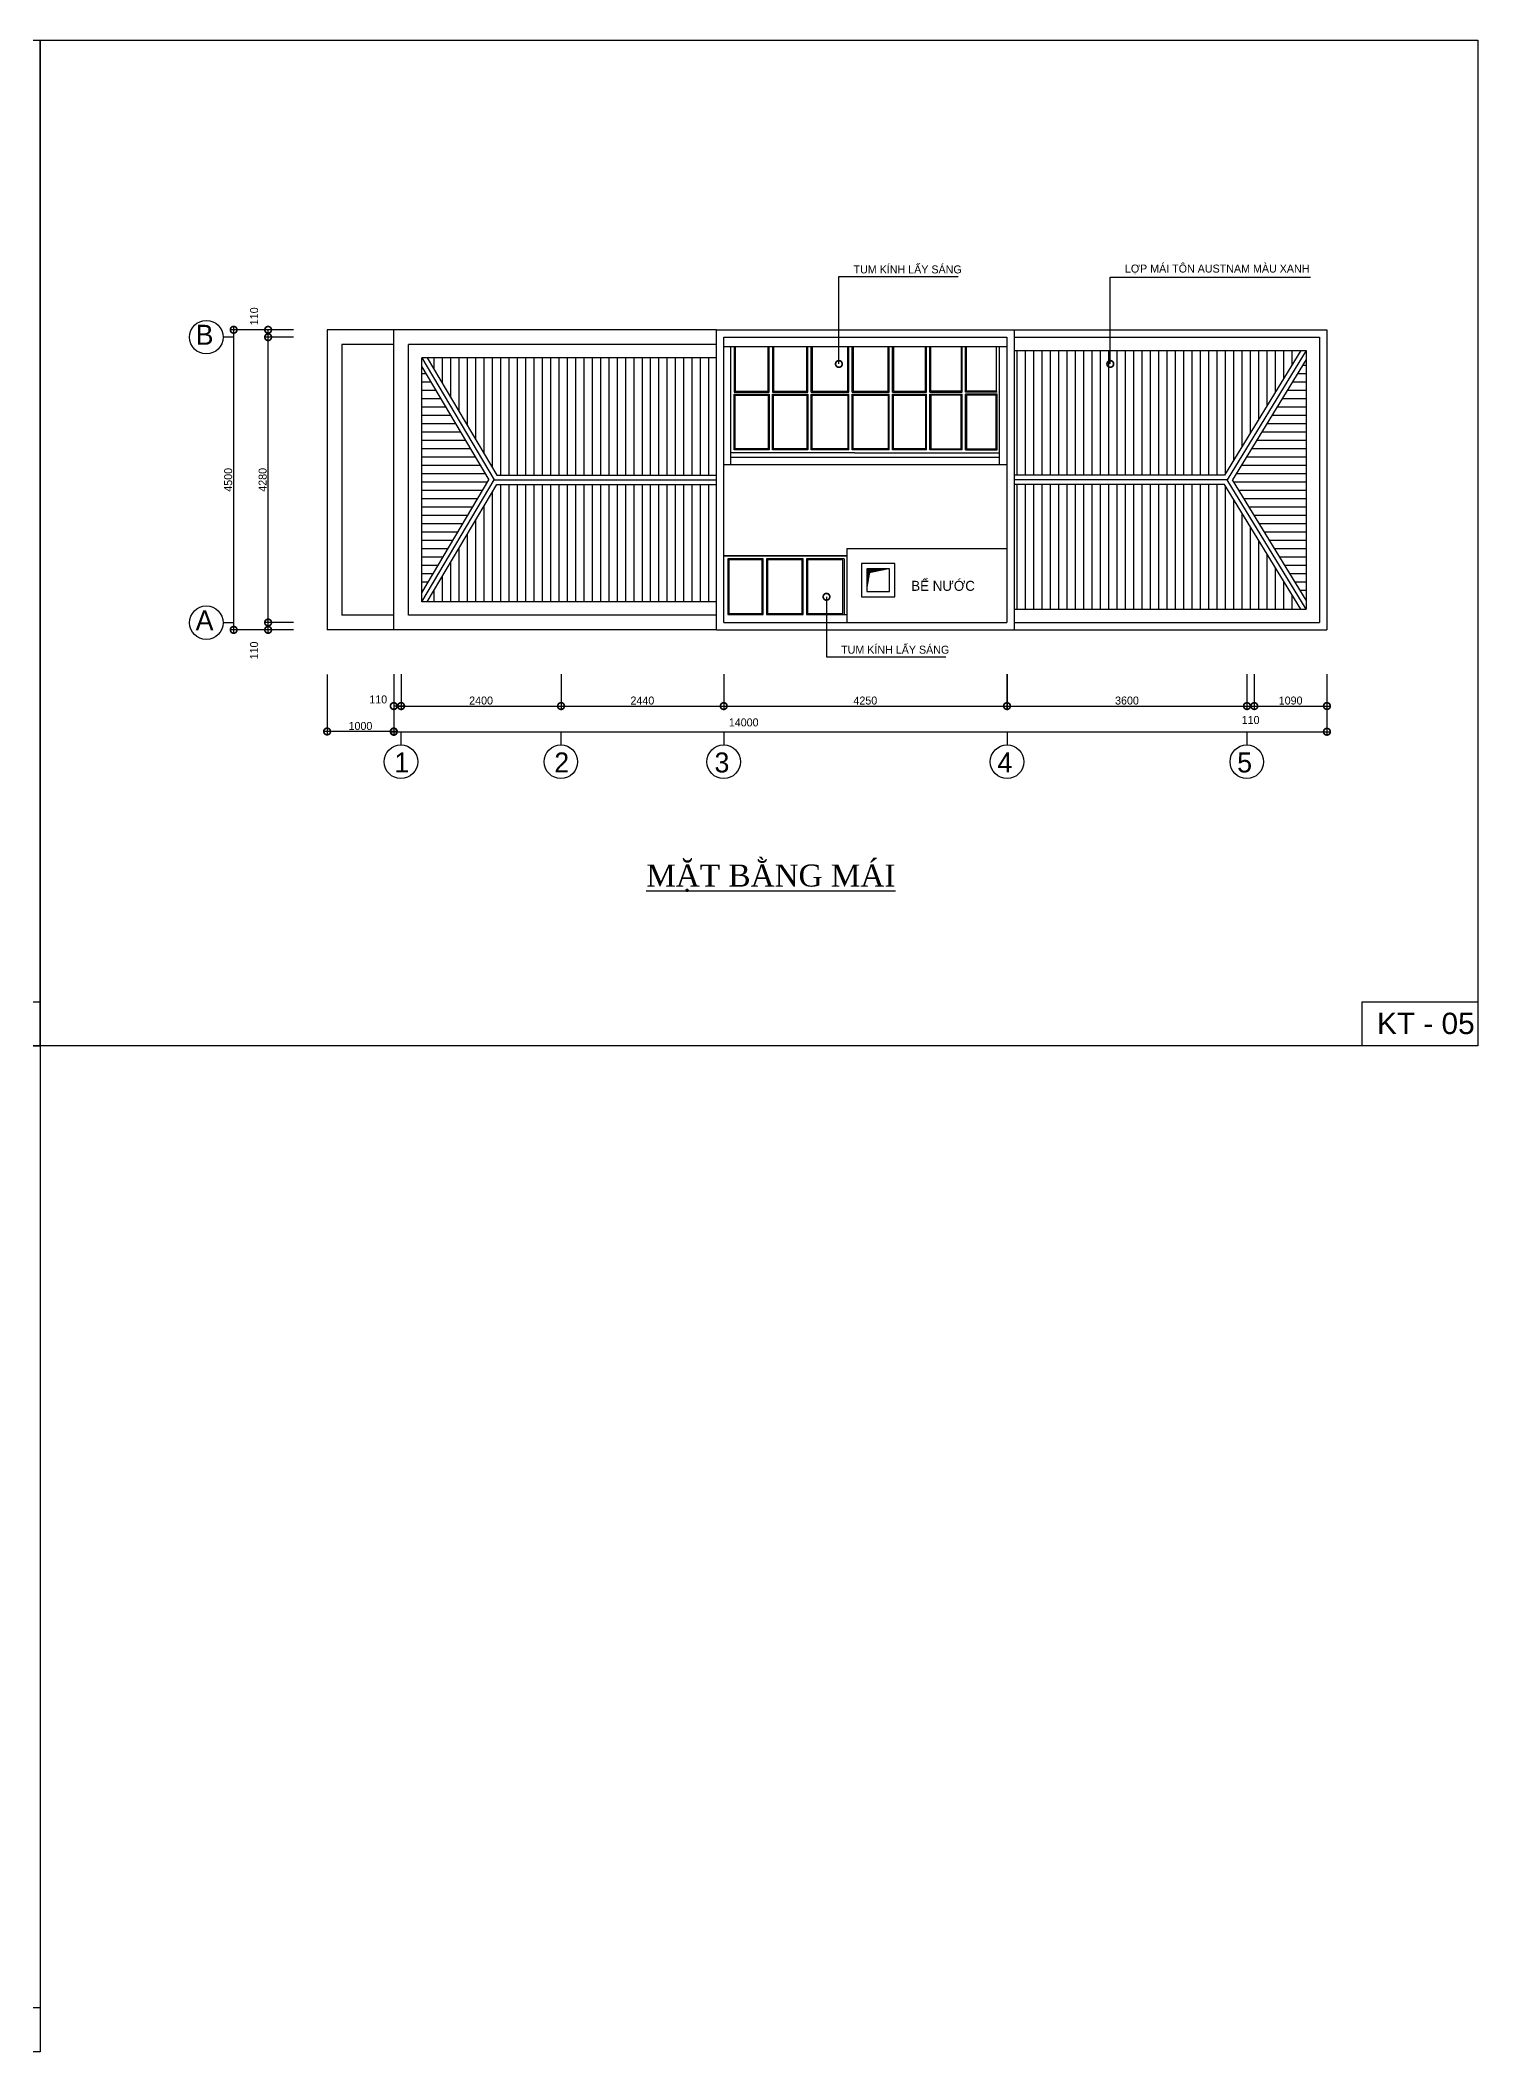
# Model space of a CAD drawing. Extents: x -13783 to 50918, y -8879 to 21290.
# Drawn here: x 29351 to 50918, y -8879 to 21290 of the extents above; entities that cross this region are included whole.
import ezdxf

# ---------------------------------------------------------------- set-up
doc = ezdxf.new("R2010")
doc.units = 0
doc.header["$LTSCALE"] = 600
doc.header["$MEASUREMENT"] = 0
doc.layers.get('0').update_dxf_attribs({"linetype": 'CONTINUOUS'})
doc.layers.get('Defpoints').update_dxf_attribs({"linetype": 'CONTINUOUS'})
for name, color, linetype in [('1', 1, 'CONTINUOUS'), ('3', 33, 'CONTINUOUS'), ('4', 4, 'CONTINUOUS'), ('8', 8, 'CONTINUOUS'), ('9', 54, 'CONTINUOUS')]:
    doc.layers.add(name, color=color, linetype=linetype)
doc.styles.add('GHICHU', font='VHARIAL.ttf', dxfattribs={"height": 420})
doc.styles.get("Standard").update_dxf_attribs({"font": 'VHARIAL.ttf'})
doc.styles.add('TT', font='VHAVAN.ttf')
doc.dimstyles.get("Standard").update_dxf_attribs({"dimtxt": 120, "dimasz": 200, "dimexe": 60, "dimexo": 110, "dimgap": 20, "dimtad": 1, "dimdec": 0, "dimzin": 0, "dimdsep": 46, "dimtxsty": 'TT', "dimblk1": 'DOTSMALL', "dimblk2": 'DOTSMALL', "dimsah": 1, "dimcen": 100, "dimdle": 60, "dimclrd": 251, "dimclre": 251, "dimclrt": 4, "dimadec": 0, "dimazin": 0, "dimtfac": 1, "dimtdec": 1, "dimtofl": 0, "dimtmove": 2, "dimatfit": 3, "dimldrblk": 'DOTSMALL', "dimfxl": 0, "dimtolj": 1, "dimtzin": 0, "dimarcsym": 0})

# ---------------------------------------------------------------- blocks, each defined once
blk = doc.blocks.new('_DOTSMALL')
at = {"color": 0, "linetype": 'ByBlock', "const_width": 0.5}
blk.add_lwpolyline([(-0.0625, 0, 1), (0.0625, 0, 1)], format="xyb", close=True, dxfattribs=at)
blk = doc.blocks.new('*D63')
at = {"color": 251, "linetype": 'ByBlock'}
for p, q in [((34765, 11780), (34765, 11244)), ((37165, 11780), (37165, 11244)), ((34705, 11304), (37225, 11304))]:
    blk.add_line(p, q, dxfattribs=at)
at = {"layer": 'Defpoints', "color": 0, "linetype": 'ByBlock'}
for p in [(34765, 11890), (37165, 11890), (37165, 11304)]:
    blk.add_point(p, dxfattribs=at)
at = {"color": 251, "linetype": 'ByBlock', "xscale": 200, "yscale": 200, "zscale": 200, "rotation": 180}
blk.add_blockref('_DOTSMALL', (34765, 11304), dxfattribs=at)
at = {"color": 251, "linetype": 'ByBlock', "xscale": 200, "yscale": 200, "zscale": 200}
blk.add_blockref('_DOTSMALL', (37165, 11304), dxfattribs=at)
at = {"color": 4, "linetype": 'ByBlock', "insert": (35965, 11386), "char_height": 120, "attachment_point": 5, "style": 'TT'}
blk.add_mtext('\\A1;2400', dxfattribs=at)
blk = doc.blocks.new('*D58')
at = {"color": 251, "linetype": 'ByBlock'}
for p, q in [((34655, 11780), (34655, 10859)), ((48655, 11780), (48655, 10859)), ((34595, 10919), (48715, 10919))]:
    blk.add_line(p, q, dxfattribs=at)
at = {"layer": 'Defpoints', "color": 0, "linetype": 'ByBlock'}
for p in [(34655, 11890), (48655, 11890), (48655, 10919)]:
    blk.add_point(p, dxfattribs=at)
at = {"color": 251, "linetype": 'ByBlock', "xscale": 200, "yscale": 200, "zscale": 200, "rotation": 180}
blk.add_blockref('_DOTSMALL', (34655, 10919), dxfattribs=at)
at = {"color": 251, "linetype": 'ByBlock', "xscale": 200, "yscale": 200, "zscale": 200}
blk.add_blockref('_DOTSMALL', (48655, 10919), dxfattribs=at)
at = {"color": 4, "linetype": 'ByBlock', "insert": (39905, 11058), "char_height": 120, "attachment_point": 5, "style": 'TT'}
blk.add_mtext('\\A1;14000', dxfattribs=at)
blk = doc.blocks.new('*D62')
at = {"color": 251, "linetype": 'ByBlock'}
for p, q in [((-8479, 11670), (-8479, 11244)), ((-8369, 11670), (-8369, 11244)), ((-8309, 11304), (-8479, 11304))]:
    blk.add_line(p, q, dxfattribs=at)
at = {"layer": 'Defpoints', "color": 0, "linetype": 'ByBlock'}
for p in [(-8479, 11780), (-8369, 11780), (-8479, 11304)]:
    blk.add_point(p, dxfattribs=at)
at = {"color": 251, "linetype": 'ByBlock', "xscale": 200, "yscale": 200, "zscale": 200, "rotation": 180}
blk.add_blockref('_DOTSMALL', (-8479, 11304), dxfattribs=at)
at = {"color": 251, "linetype": 'ByBlock', "xscale": 200, "yscale": 200, "zscale": 200}
blk.add_blockref('_DOTSMALL', (-8369, 11304), dxfattribs=at)
at = {"color": 4, "linetype": 'ByBlock', "insert": (-8712, 11403), "char_height": 120, "attachment_point": 5, "style": 'TT'}
blk.add_mtext('\\A1;110', dxfattribs=at)
blk = doc.blocks.new('*D61')
at = {"color": 251, "linetype": 'ByBlock'}
for p, q in [((-9479, 11778), (-9479, 10863)), ((-8479, 11778), (-8479, 10863)), ((-8419, 10923), (-9539, 10923))]:
    blk.add_line(p, q, dxfattribs=at)
at = {"layer": 'Defpoints', "color": 0, "linetype": 'ByBlock'}
for p in [(-9479, 11888), (-8479, 11888), (-9479, 10923)]:
    blk.add_point(p, dxfattribs=at)
at = {"color": 251, "linetype": 'ByBlock', "xscale": 200, "yscale": 200, "zscale": 200, "rotation": 180}
blk.add_blockref('_DOTSMALL', (-9479, 10923), dxfattribs=at)
at = {"color": 251, "linetype": 'ByBlock', "xscale": 200, "yscale": 200, "zscale": 200}
blk.add_blockref('_DOTSMALL', (-8479, 10923), dxfattribs=at)
at = {"color": 4, "linetype": 'ByBlock', "insert": (-8979, 11005), "char_height": 120, "attachment_point": 5, "style": 'TT'}
blk.add_mtext('\\A1;1000', dxfattribs=at)
blk = doc.blocks.new('*D67')
at = {"color": 251, "linetype": 'ByBlock'}
for p, q in [((-9983, 16947), (-10424, 16947)), ((-10364, 16777), (-10364, 16947))]:
    blk.add_line(p, q, dxfattribs=at)
at = {"layer": 'Defpoints', "color": 0, "linetype": 'ByBlock'}
for p in [(-10364, 16947), (-9873, 16947), (-9873, 16837)]:
    blk.add_point(p, dxfattribs=at)
at = {"color": 251, "linetype": 'ByBlock', "xscale": 200, "yscale": 200, "zscale": 200}
for p, rotation in [((-10364, 16947), 90), ((-10364, 16837), 270)]:
    blk.add_blockref('_DOTSMALL', p, dxfattribs=dict(at, rotation=rotation))
at = {"color": 4, "linetype": 'ByBlock', "insert": (-10574, 17150), "char_height": 120, "attachment_point": 5, "rotation": 90, "style": 'TT'}
blk.add_mtext('\\A1;110', dxfattribs=at)
blk = doc.blocks.new('*D66')
at = {"color": 251, "linetype": 'ByBlock'}
for p, q in [((-9983, 12557), (-10424, 12557)), ((-9983, 12447), (-10424, 12447)), ((-10364, 12387), (-10364, 12557))]:
    blk.add_line(p, q, dxfattribs=at)
at = {"layer": 'Defpoints', "color": 0, "linetype": 'ByBlock'}
for p in [(-10364, 12557), (-9873, 12557), (-9873, 12447)]:
    blk.add_point(p, dxfattribs=at)
at = {"color": 251, "linetype": 'ByBlock', "xscale": 200, "yscale": 200, "zscale": 200}
for p, rotation in [((-10364, 12557), 90), ((-10364, 12447), 270)]:
    blk.add_blockref('_DOTSMALL', p, dxfattribs=dict(at, rotation=rotation))
at = {"color": 4, "linetype": 'ByBlock', "insert": (-10574, 12138), "char_height": 120, "attachment_point": 5, "rotation": 90, "style": 'TT'}
blk.add_mtext('\\A1;110', dxfattribs=at)
blk = doc.blocks.new('*D65')
at = {"color": 251, "linetype": 'ByBlock'}
for p, q in [((-9983, 16947), (-10941, 16947)), ((-10881, 12387), (-10881, 17007)), ((-9983, 12447), (-10941, 12447))]:
    blk.add_line(p, q, dxfattribs=at)
at = {"layer": 'Defpoints', "color": 0, "linetype": 'ByBlock'}
for p in [(-10881, 16947), (-9873, 16947), (-9873, 12447)]:
    blk.add_point(p, dxfattribs=at)
at = {"color": 251, "linetype": 'ByBlock', "xscale": 200, "yscale": 200, "zscale": 200}
for p, rotation in [((-10881, 16947), 90), ((-10881, 12447), 270)]:
    blk.add_blockref('_DOTSMALL', p, dxfattribs=dict(at, rotation=rotation))
at = {"color": 4, "linetype": 'ByBlock', "insert": (-10963, 14697), "char_height": 120, "attachment_point": 5, "rotation": 90, "style": 'TT'}
blk.add_mtext('\\A1;4500', dxfattribs=at)
blk = doc.blocks.new('*D64')
at = {"color": 251, "linetype": 'ByBlock'}
for p, q in [((-10364, 12497), (-10364, 16897)), ((-9983, 16837), (-10424, 16837))]:
    blk.add_line(p, q, dxfattribs=at)
at = {"layer": 'Defpoints', "color": 0, "linetype": 'ByBlock'}
for p in [(-10364, 16837), (-9873, 16837), (-9873, 12557)]:
    blk.add_point(p, dxfattribs=at)
at = {"color": 251, "linetype": 'ByBlock', "xscale": 200, "yscale": 200, "zscale": 200}
for p, rotation in [((-10364, 16837), 90), ((-10364, 12557), 270)]:
    blk.add_blockref('_DOTSMALL', p, dxfattribs=dict(at, rotation=rotation))
at = {"color": 4, "linetype": 'ByBlock', "insert": (-10446, 14697), "char_height": 120, "attachment_point": 5, "rotation": 90, "style": 'TT'}
blk.add_mtext('\\A1;4280', dxfattribs=at)
blk = doc.blocks.new('*D59')
at = {"color": 251, "linetype": 'ByBlock'}
for p, q in [((721, 11780), (721, 11244)), ((4321, 11780), (4321, 11244)), ((661, 11304), (4381, 11304))]:
    blk.add_line(p, q, dxfattribs=at)
at = {"layer": 'Defpoints', "color": 0, "linetype": 'ByBlock'}
for p in [(721, 11890), (4321, 11890), (4321, 11304)]:
    blk.add_point(p, dxfattribs=at)
at = {"color": 251, "linetype": 'ByBlock', "xscale": 200, "yscale": 200, "zscale": 200, "rotation": 180}
blk.add_blockref('_DOTSMALL', (721, 11304), dxfattribs=at)
at = {"color": 251, "linetype": 'ByBlock', "xscale": 200, "yscale": 200, "zscale": 200}
blk.add_blockref('_DOTSMALL', (4321, 11304), dxfattribs=at)
at = {"color": 4, "linetype": 'ByBlock', "insert": (2521, 11386), "char_height": 120, "attachment_point": 5, "style": 'TT'}
blk.add_mtext('\\A1;3600', dxfattribs=at)
blk = doc.blocks.new('*D68')
at = {"color": 251, "linetype": 'ByBlock'}
for p, q in [((39605, 11780), (39605, 11244)), ((43855, 11780), (43855, 11244)), ((39545, 11304), (43915, 11304))]:
    blk.add_line(p, q, dxfattribs=at)
at = {"layer": 'Defpoints', "color": 0, "linetype": 'ByBlock'}
for p in [(39605, 11890), (43855, 11890), (43855, 11304)]:
    blk.add_point(p, dxfattribs=at)
at = {"color": 251, "linetype": 'ByBlock', "xscale": 200, "yscale": 200, "zscale": 200, "rotation": 180}
blk.add_blockref('_DOTSMALL', (39605, 11304), dxfattribs=at)
at = {"color": 251, "linetype": 'ByBlock', "xscale": 200, "yscale": 200, "zscale": 200}
blk.add_blockref('_DOTSMALL', (43855, 11304), dxfattribs=at)
at = {"color": 4, "linetype": 'ByBlock', "insert": (41730, 11386), "char_height": 120, "attachment_point": 5, "style": 'TT'}
blk.add_mtext('\\A1;4250', dxfattribs=at)
blk = doc.blocks.new('*D60')
at = {"color": 251, "linetype": 'ByBlock'}
for p, q in [((37165, 11780), (37165, 11244)), ((39605, 11780), (39605, 11244)), ((37105, 11304), (39665, 11304))]:
    blk.add_line(p, q, dxfattribs=at)
at = {"layer": 'Defpoints', "color": 0, "linetype": 'ByBlock'}
for p in [(37165, 11890), (39605, 11890), (39605, 11304)]:
    blk.add_point(p, dxfattribs=at)
at = {"color": 251, "linetype": 'ByBlock', "xscale": 200, "yscale": 200, "zscale": 200, "rotation": 180}
blk.add_blockref('_DOTSMALL', (37165, 11304), dxfattribs=at)
at = {"color": 251, "linetype": 'ByBlock', "xscale": 200, "yscale": 200, "zscale": 200}
blk.add_blockref('_DOTSMALL', (39605, 11304), dxfattribs=at)
at = {"color": 4, "linetype": 'ByBlock', "insert": (38385, 11386), "char_height": 120, "attachment_point": 5, "style": 'TT'}
blk.add_mtext('\\A1;2440', dxfattribs=at)
blk = doc.blocks.new('*D57')
at = {"color": 251, "linetype": 'ByBlock'}
for p, q in [((4431, 11780), (4431, 11244)), ((5521, 11780), (5521, 11244)), ((4371, 11304), (5581, 11304))]:
    blk.add_line(p, q, dxfattribs=at)
at = {"layer": 'Defpoints', "color": 0, "linetype": 'ByBlock'}
for p in [(4431, 11890), (5521, 11890), (5521, 11304)]:
    blk.add_point(p, dxfattribs=at)
at = {"color": 251, "linetype": 'ByBlock', "xscale": 200, "yscale": 200, "zscale": 200, "rotation": 180}
blk.add_blockref('_DOTSMALL', (4431, 11304), dxfattribs=at)
at = {"color": 251, "linetype": 'ByBlock', "xscale": 200, "yscale": 200, "zscale": 200}
blk.add_blockref('_DOTSMALL', (5521, 11304), dxfattribs=at)
at = {"color": 4, "linetype": 'ByBlock', "insert": (4976, 11386), "char_height": 120, "attachment_point": 5, "style": 'TT'}
blk.add_mtext('\\A1;1090', dxfattribs=at)
blk = doc.blocks.new('*D56')
at = {"color": 251, "linetype": 'ByBlock'}
for p, q in [((4321, 11780), (4321, 11244)), ((4431, 11780), (4431, 11244)), ((4261, 11304), (4431, 11304))]:
    blk.add_line(p, q, dxfattribs=at)
at = {"layer": 'Defpoints', "color": 0, "linetype": 'ByBlock'}
for p in [(4321, 11890), (4431, 11890), (4431, 11304)]:
    blk.add_point(p, dxfattribs=at)
at = {"color": 251, "linetype": 'ByBlock', "xscale": 200, "yscale": 200, "zscale": 200, "rotation": 180}
blk.add_blockref('_DOTSMALL', (4321, 11304), dxfattribs=at)
at = {"color": 251, "linetype": 'ByBlock', "xscale": 200, "yscale": 200, "zscale": 200}
blk.add_blockref('_DOTSMALL', (4431, 11304), dxfattribs=at)
at = {"color": 4, "linetype": 'ByBlock', "insert": (4376, 11094), "char_height": 120, "attachment_point": 5, "style": 'TT'}
blk.add_mtext('\\A1;110', dxfattribs=at)

msp = doc.modelspace()

# ---------------------------------------------------------------- hatches: boundary and pattern name
at = {"layer": '9'}
h = msp.add_hatch(dxfattribs=at)
h.set_pattern_fill('LINE', color=8, scale=1000, angle=90, style=0)
h.set_pattern_definition([(90, (43134.15, -15084.83), (-125, 8e-15), [])])
h.paths.add_polyline_path([(47117.7, 14767), (48262.6, 16637), (43963.9, 16637), (43963.8, 14767)])
h.paths.add_polyline_path([(39494.7, 14627), (36202.5, 14627), (35156.1, 12867), (39494.7, 12867)])
h.paths.add_polyline_path([(39494.7, 14767), (39494.7, 16527), (35156.1, 16527), (36202.5, 14767)])
h.paths.add_polyline_path([(43963.8, 14627), (43963.8, 12757), (48262.6, 12757), (47117.7, 14627)])
h = msp.add_hatch(dxfattribs=at)
h.set_pattern_fill('LINE', color=8, scale=1000, style=0)
h.set_pattern_definition([(0, (43134.15, -15084.83), (0, 125), [])])
h.paths.add_polyline_path([(48344.7, 12891.1), (48344.7, 16502.9), (47239, 14697)])
h.paths.add_polyline_path([(35074.7, 13003.9), (36081.2, 14697), (35074.7, 16390)])

# ---------------------------------------------------------------- linework, layer by layer
at = {"color": 3}
for points in [[(7783.9, 6205.6), (7783.9, 21290.4), (29351, 21290.4), (29351, 6205.6), (7783.9, 6205.6)], [(29351, 6205.6), (29351, 21290.4), (50918.1, 21290.4), (50918.1, 6205.6), (29351, 6205.6)], [(29351, 6205.6), (27617.2, 6205.6), (27617.2, 6870), (29351, 6870)], [(50918.1, 6205.6), (49184.3, 6205.6), (49184.3, 6870), (50918.1, 6870)], [(7783.9, -8879.2), (7783.9, 6205.6), (29351, 6205.6), (29351, -8879.2), (7783.9, -8879.2)], [(29351, -8879.2), (27617.2, -8879.2), (27617.2, -8214.8), (29351, -8214.8)]]:
    msp.add_lwpolyline(points, close=True, dxfattribs=at)
at = {"layer": '3', "color": 54}
for p, q in [((33654.7, 16947), (33654.7, 12447)), ((34654.7, 16947), (33654.7, 16947)), ((33874.7, 16727), (33874.7, 12667)), ((34654.7, 16727), (33874.7, 16727)), ((39494.7, 16727), (34874.7, 16727)), ((39494.7, 16527), (35074.7, 16527)), ((39494.7, 12867), (35074.7, 12867)), ((34654.7, 12447), (33654.7, 12447)), ((34654.7, 12667), (33874.7, 12667)), ((39494.7, 12667), (34874.7, 12667))]:
    msp.add_line(p, q, dxfattribs=at)
at = {"layer": '3', "color": 53}
for p, q in [((39494.7, 16947), (34654.7, 16947)), ((39494.7, 12447), (34654.7, 12447))]:
    msp.add_line(p, q, dxfattribs=at)
at = {"layer": '4', "color": 54}
msp.add_line((39603.8, 14927), (43853.8, 14927), dxfattribs=at)
at = {"layer": '8', "color": 76, "linetype": 'Continuous'}
msp.add_lwpolyline([(40933, 16695.2), (40933, 16028.2), (41466.5, 16028.2), (41466.5, 16695.2)], dxfattribs=at)
at = {"layer": '9', "color": 53}
for p, q in [((34654.7, 12447), (34654.7, 16947)), ((39494.7, 16947), (48654.7, 16947)), ((48654.7, 16947), (48654.7, 12447)), ((39494.7, 12447), (48654.7, 12447))]:
    msp.add_line(p, q, dxfattribs=at)
at = {"layer": '9', "color": 2}
for p, q in [((39494.7, 12447), (39494.7, 16947)), ((43963.9, 16947), (43963.8, 12447)), ((34762.1, 10918.7), (34762.1, 10720.4)), ((37162.1, 10918.7), (37162.1, 10720.4)), ((39604.8, 10918.7), (39604.8, 10720.4)), ((43856.7, 10918.7), (43856.7, 10720.4)), ((47452.6, 10918.7), (47452.6, 10720.4))]:
    msp.add_line(p, q, dxfattribs=at)
at = {"layer": '9', "color": 54}
for p, q in [((32240.7, 16836.8), (32094.7, 16836.8)), ((34874.7, 12667), (34874.7, 16727)), ((39604.7, 12557), (39604.7, 16837)), ((39604.7, 16837), (43853.9, 16837)), ((43853.9, 16837), (43853.8, 12557)), ((43963.9, 16837), (47564.7, 16837)), ((43963.9, 16637), (48344.7, 16637)), ((47564.7, 16837), (48544.7, 16837)), ((48344.7, 16637), (48344.7, 12757)), ((48544.7, 16837), (48544.7, 12557)), ((35074.7, 12867), (35074.7, 16527)), ((41453.7, 13667), (41454, 12557)), ((41453.7, 13667), (43853.8, 13667)), ((39604.7, 13557), (41453.7, 13557)), ((43963.8, 12757), (48344.7, 12757)), ((32240.7, 12553.9), (32094.7, 12553.9)), ((39604.7, 12557), (43853.8, 12557)), ((43963.8, 12557), (48544.7, 12557))]:
    msp.add_line(p, q, dxfattribs=at)
at = {"layer": '9'}
for p, q in [((39604.7, 16695.2), (43853.8, 16695.2)), ((48262.6, 16637), (47117.7, 14767)), ((48344.7, 16637), (47156.9, 14697)), ((35074.7, 16527), (36162.7, 14697)), ((35074.7, 16390), (36081.2, 14697)), ((35156.1, 16527), (36202.5, 14767)), ((48344.7, 16502.9), (47239, 14697)), ((35074.7, 12867), (36162.7, 14697)), ((35074.7, 13003.9), (36081.2, 14697)), ((35156.1, 12867), (36202.5, 14627)), ((36162.7, 14697), (39494.7, 14697)), ((36202.5, 14767), (39494.7, 14767)), ((36202.5, 14627), (39494.7, 14627)), ((47117.7, 14767), (43963.8, 14767)), ((47156.9, 14697), (43963.8, 14697)), ((47117.7, 14627), (43963.8, 14627)), ((48262.6, 12757), (47117.7, 14627)), ((48344.7, 12757), (47156.9, 14697)), ((48344.7, 12891.1), (47239, 14697)), ((40846.7, 12677.5), (41454, 12677.5))]:
    msp.add_line(p, q, dxfattribs=at)
at = {"layer": '9', "color": 54, "linetype": 'Continuous'}
for p, q in [((39713.8, 14927), (39713.8, 16695.2)), ((40918.3, 16013.2), (40918.3, 16695.2)), ((41481.8, 16013.2), (41481.8, 16695.2)), ((41531.8, 16013.2), (41531.8, 16695.2)), ((42088.8, 16013.2), (42088.8, 16695.2)), ((42138.8, 16013.2), (42138.8, 16695.2)), ((42647.1, 16013.2), (42647.1, 16695.2)), ((42697.1, 16013.2), (42697.1, 16695.2)), ((43180.4, 16013.2), (43180.4, 16695.2)), ((43230.4, 16013.2), (43230.4, 16695.2)), ((43743.8, 14927), (43743.8, 16695.2)), ((40918.3, 16013.2), (41481.8, 16013.2)), ((41531.8, 16013.2), (42088.8, 16013.2)), ((42138.8, 16013.2), (42647.1, 16013.2)), ((42697.1, 16013.2), (43180.4, 16013.2)), ((43708.8, 16013.2), (43230.4, 16013.2)), ((40918.3, 15148.7), (40918.3, 15983.2)), ((40918.3, 15983.2), (41481.8, 15983.2)), ((41481.8, 15148.7), (41481.8, 15983.2)), ((41531.8, 15148.7), (41531.8, 15983.2)), ((41531.8, 15983.2), (42088.8, 15983.2)), ((42088.8, 15148.7), (42088.8, 15983.2)), ((42138.8, 15148.7), (42138.8, 15983.2)), ((42138.8, 15983.2), (42647.1, 15983.2)), ((42647.1, 15148.7), (42647.1, 15983.2)), ((42697.1, 15983.2), (43180.4, 15983.2)), ((42697.1, 15148.7), (42697.1, 15983.2)), ((43180.4, 15148.7), (43180.4, 15983.2)), ((43230.4, 15148.7), (43230.4, 15983.2)), ((43708.8, 15983.2), (43230.4, 15983.2)), ((43708.8, 15148.7), (43708.8, 15983.2)), ((41565.4, 15103.7), (39713.8, 15103.7)), ((41481.8, 15148.7), (40918.3, 15148.7)), ((42088.8, 15148.7), (41531.8, 15148.7)), ((41565.4, 15103.7), (43743.8, 15103.7)), ((42647.1, 15148.7), (42138.8, 15148.7)), ((43180.4, 15148.7), (42697.1, 15148.7)), ((43230.4, 15148.7), (43708.8, 15148.7)), ((39713.8, 15037), (43743.8, 15037)), ((41453.7, 13557), (39604.7, 13557)), ((40846.7, 13512), (40846.7, 12677.5)), ((41409.8, 13512), (40846.7, 13512)), ((41409.8, 13512), (41409.8, 12677.5))]:
    msp.add_line(p, q, dxfattribs=at)
for points in [[(39763.8, 16695.2), (39763.8, 16013.2), (40285, 16013.2), (40285, 16695.2)], [(40335, 16695.2), (40335, 16013.2), (40868.3, 16013.2), (40868.3, 16695.2)]]:
    msp.add_lwpolyline(points, dxfattribs=at)
at = {"layer": '9', "color": 76, "linetype": 'Continuous'}
for points in [[(39778.8, 16695.2), (39778.8, 16028.2), (40270, 16028.2), (40270, 16695.2)], [(40350, 16695.2), (40350, 16028.2), (40853.3, 16028.2), (40853.3, 16695.2)], [(41546.1, 16695.2), (41546.1, 16028.2), (42073.1, 16028.2), (42073.1, 16695.2)], [(42152.8, 16695.2), (42152.8, 16028.2), (42631.1, 16028.2), (42631.1, 16695.2)], [(43165.4, 16695.2), (43165.4, 16028.2), (42712.1, 16028.2), (42712.1, 16695.2)], [(43694.8, 16695.2), (43694.8, 16028.2), (43246.4, 16028.2), (43246.4, 16695.2)]]:
    msp.add_lwpolyline(points, dxfattribs=at)
at = {"layer": '9', "color": 54, "linetype": 'Continuous'}
for points in [[(39763.8, 15983.2), (40285, 15983.2), (40285, 15148.7), (39763.8, 15148.7)], [(40335, 15983.2), (40868.3, 15983.2), (40868.3, 15148.7), (40335, 15148.7)], [(39668.4, 12677.5), (40198.9, 12677.5), (40198.9, 13512), (39668.4, 13512)], [(40248.9, 12677.5), (40796.7, 12677.5), (40796.7, 13512), (40248.9, 13512)]]:
    msp.add_lwpolyline(points, close=True, dxfattribs=at)
at = {"layer": '9', "color": 76, "linetype": 'Continuous'}
for points in [[(39778.8, 15968.2), (40270, 15968.2), (40270, 15163.7), (39778.8, 15163.7)], [(40350, 15968.2), (40853.3, 15968.2), (40853.3, 15163.7), (40350, 15163.7)], [(40933, 15968.2), (41466.5, 15968.2), (41466.5, 15163.7), (40933, 15163.7)], [(41546.1, 15968.2), (42073.1, 15968.2), (42073.1, 15163.7), (41546.1, 15163.7)], [(42152.8, 15968.2), (42631.1, 15968.2), (42631.1, 15163.7), (42152.8, 15163.7)], [(43165.4, 15968.2), (42712.1, 15968.2), (42712.1, 15163.7), (43165.4, 15163.7)], [(43694.8, 15968.2), (43246.4, 15968.2), (43246.4, 15163.7), (43694.8, 15163.7)], [(39683.4, 12692.5), (40183.9, 12692.5), (40183.9, 13497), (39683.4, 13497)], [(40263.9, 12692.5), (40781.7, 12692.5), (40781.7, 13497), (40263.9, 13497)], [(40861.3, 12692.5), (41394.5, 12692.5), (41394.5, 13497), (40861.3, 13497)]]:
    msp.add_lwpolyline(points, close=True, dxfattribs=at)
at = {"layer": '9'}
for points in [[(41673, 12940), (42173, 12940), (42173, 13440), (41673, 13440)], [(41753, 13020), (42093, 13020), (42093, 13360), (41753, 13360)]]:
    msp.add_lwpolyline(points, close=True, dxfattribs=at)
at = {"layer": '9', "color": 2}
for centre in [(31843, 16836.8), (31843, 12553.9), (34762.1, 10468.8), (37162.1, 10468.8), (39604.8, 10468.8), (43856.7, 10468.8), (47452.6, 10468.8)]:
    msp.add_circle(centre, 251.7, dxfattribs=at)
at = {"layer": '9'}
msp.add_solid([(41753, 13020), (41802.8, 13299.5), (41753, 13360), (42093, 13360)], dxfattribs=at)

# ---------------------------------------------------------------- texts
at = {"color": 4, "style": 'GHICHU'}
msp.add_text('kt - 05', height=320, dxfattribs=at).set_placement((49405.7, 6384.7))
at = {"layer": '1', "color": 2, "insert": (38443.3, 8927.2), "char_height": 330, "attachment_point": 1}
msp.add_mtext('\\f.VnTimeH|b0|i0|c0|p34;\\LmÆt b»ng m¸i', dxfattribs=at)
at = {"layer": '9', "color": 4, "style": 'TT'}
msp.add_text('bÓ n\xadíc', height=150, dxfattribs=at).set_placement((42417.7, 13032.3))
at = {"layer": '9', "color": 2, "style": 'TT'}
for s, p in [('1', (34663.4, 10308.3)), ('2', (37063.4, 10308.3)), ('3', (39466.9, 10308.3)), ('4', (43712.3, 10308.3)), ('5', (47308.6, 10308.3))]:
    msp.add_text(s, height=300, dxfattribs=at).set_placement(p)
at = {"layer": '9', "color": 4, "char_height": 120, "attachment_point": 4, "style": 'TT'}
for s, insert in [('\\A1;tum kÝnh lÊy s¸ng', (41552.8, 17852.3)), ('lîp m¸i t«n austnam mµu xanh', (45624.7, 17852.3)), ('\\A1;tum kÝnh lÊy s¸ng', (41366.4, 12148.5))]:
    msp.add_mtext(s, dxfattribs=dict(at, insert=insert))
at = {"layer": '9', "color": 2, "char_height": 300, "width": 149.66, "attachment_point": 1, "style": 'TT'}
for s, insert in [('b', (31682.9, 17022.7)), ('a', (31682.9, 12739.7))]:
    msp.add_mtext(s, dxfattribs=dict(at, insert=insert))

# ---------------------------------------------------------------- dimensions: what is measured, and where the dimension line sits
at = {"layer": '4'}
dim = msp.add_linear_dim(base=(48654.7, 10918.7), p1=(34654.7, 11889.7), p2=(48654.7, 11889.7), dimstyle='Standard', dxfattribs=at)
dim.commit()
dim.dimension.update_dxf_attribs({"geometry": '*D58', "text_midpoint": (39905.2, 11058.1), "dimtype": 160})
for base, p1, p2, picture, middle in [((37164.7, 11303.6), (34764.7, 11889.7), (37164.7, 11889.7), '*D63', (35964.7, 11385.6)), ((39604.7, 11303.6), (37164.7, 11889.7), (39604.7, 11889.7), '*D60', (38384.7, 11385.6)), ((43854.7, 11303.6), (39604.7, 11889.7), (43854.7, 11889.7), '*D68', (41729.7, 11385.6))]:
    dim = msp.add_linear_dim(base=base, p1=p1, p2=p2, dimstyle='Standard', dxfattribs=at)
    dim.commit()
    dim.dimension.update_dxf_attribs({"geometry": picture, "text_midpoint": middle})
dim = msp.add_linear_dim(base=(47454.7, 11303.6), p1=(43854.7, 11889.7), p2=(47454.7, 11889.7), dimstyle='Standard', dxfattribs=at)
dim.commit()
dim.dimension.update_dxf_attribs({"geometry": '*D59', "text_midpoint": (45654.7, 11385.6), "insert": (43134.2, 0)})
at = {"layer": '9'}
dim = msp.add_linear_dim(base=(32770.6, 16947), p1=(33260.8, 16837), p2=(33260.8, 16947), angle=90, dimstyle='Standard', override={"dimse1": 1}, dxfattribs=at)
dim.commit()
dim.dimension.update_dxf_attribs({"geometry": '*D67', "text_midpoint": (32560.6, 17149.9), "dimtype": 160, "insert": (43134.2, 0)})
dim = msp.add_linear_dim(base=(32253.2, 16947), p1=(33260.8, 12447), p2=(33260.8, 16947), angle=90, dimstyle='Standard', dxfattribs=at)
dim.commit()
dim.dimension.update_dxf_attribs({"geometry": '*D65', "text_midpoint": (32171.1, 14697), "insert": (43134.2, 0)})
dim = msp.add_linear_dim(base=(32770.6, 16837), p1=(33260.8, 12557), p2=(33260.8, 16837), angle=90, dimstyle='Standard', override={"dimse1": 1}, dxfattribs=at)
dim.commit()
dim.dimension.update_dxf_attribs({"geometry": '*D64', "text_midpoint": (32688.5, 14697), "insert": (43134.2, 0)})
dim = msp.add_linear_dim(base=(32770.6, 12557), p1=(33260.8, 12447), p2=(33260.8, 12557), angle=90, dimstyle='Standard', dxfattribs=at)
dim.commit()
dim.dimension.update_dxf_attribs({"geometry": '*D66', "text_midpoint": (32560.6, 12138.2), "dimtype": 160, "insert": (43134.2, 0)})
for base, p1, p2, picture, middle in [((33654.7, 10923.3), (34654.7, 11887.5), (33654.7, 11887.5), '*D61', (34154.7, 11005.3)), ((47564.7, 11303.6), (47454.7, 11889.7), (47564.7, 11889.7), '*D56', (47509.7, 11093.6)), ((48654.7, 11303.6), (47564.7, 11889.7), (48654.7, 11889.7), '*D57', (48109.7, 11385.6))]:
    dim = msp.add_linear_dim(base=base, p1=p1, p2=p2, dimstyle='Standard', dxfattribs=at)
    dim.commit()
    dim.dimension.update_dxf_attribs({"geometry": picture, "text_midpoint": middle, "insert": (43134.2, 0)})
dim = msp.add_linear_dim(base=(34654.7, 11303.6), p1=(34764.7, 11779.7), p2=(34654.7, 11779.7), dimstyle='Standard', dxfattribs=at)
dim.commit()
dim.dimension.update_dxf_attribs({"geometry": '*D62', "text_midpoint": (34421.9, 11403.1), "dimtype": 160, "insert": (43134.2, 0)})

# ---------------------------------------------------------------- leaders
at = {"layer": '9', "color": 251, "annotation_type": 0, "has_hookline": 1, "hookline_direction": 0}
for points, text_width in [([(41333.1, 16435.1), (41332.8, 17744.4), (41532.8, 17744.4)], 1570.2), ([(45405, 16435.1), (45404.7, 17737.3), (45604.7, 17737.3)], 2782.4), ([(41146.6, 12943), (41146.4, 12040.6), (41346.4, 12040.6)], 1570.2)]:
    msp.add_leader(points, dimstyle='Standard', dxfattribs=dict(at, text_width=text_width))

doc.saveas('drawing.dxf')
